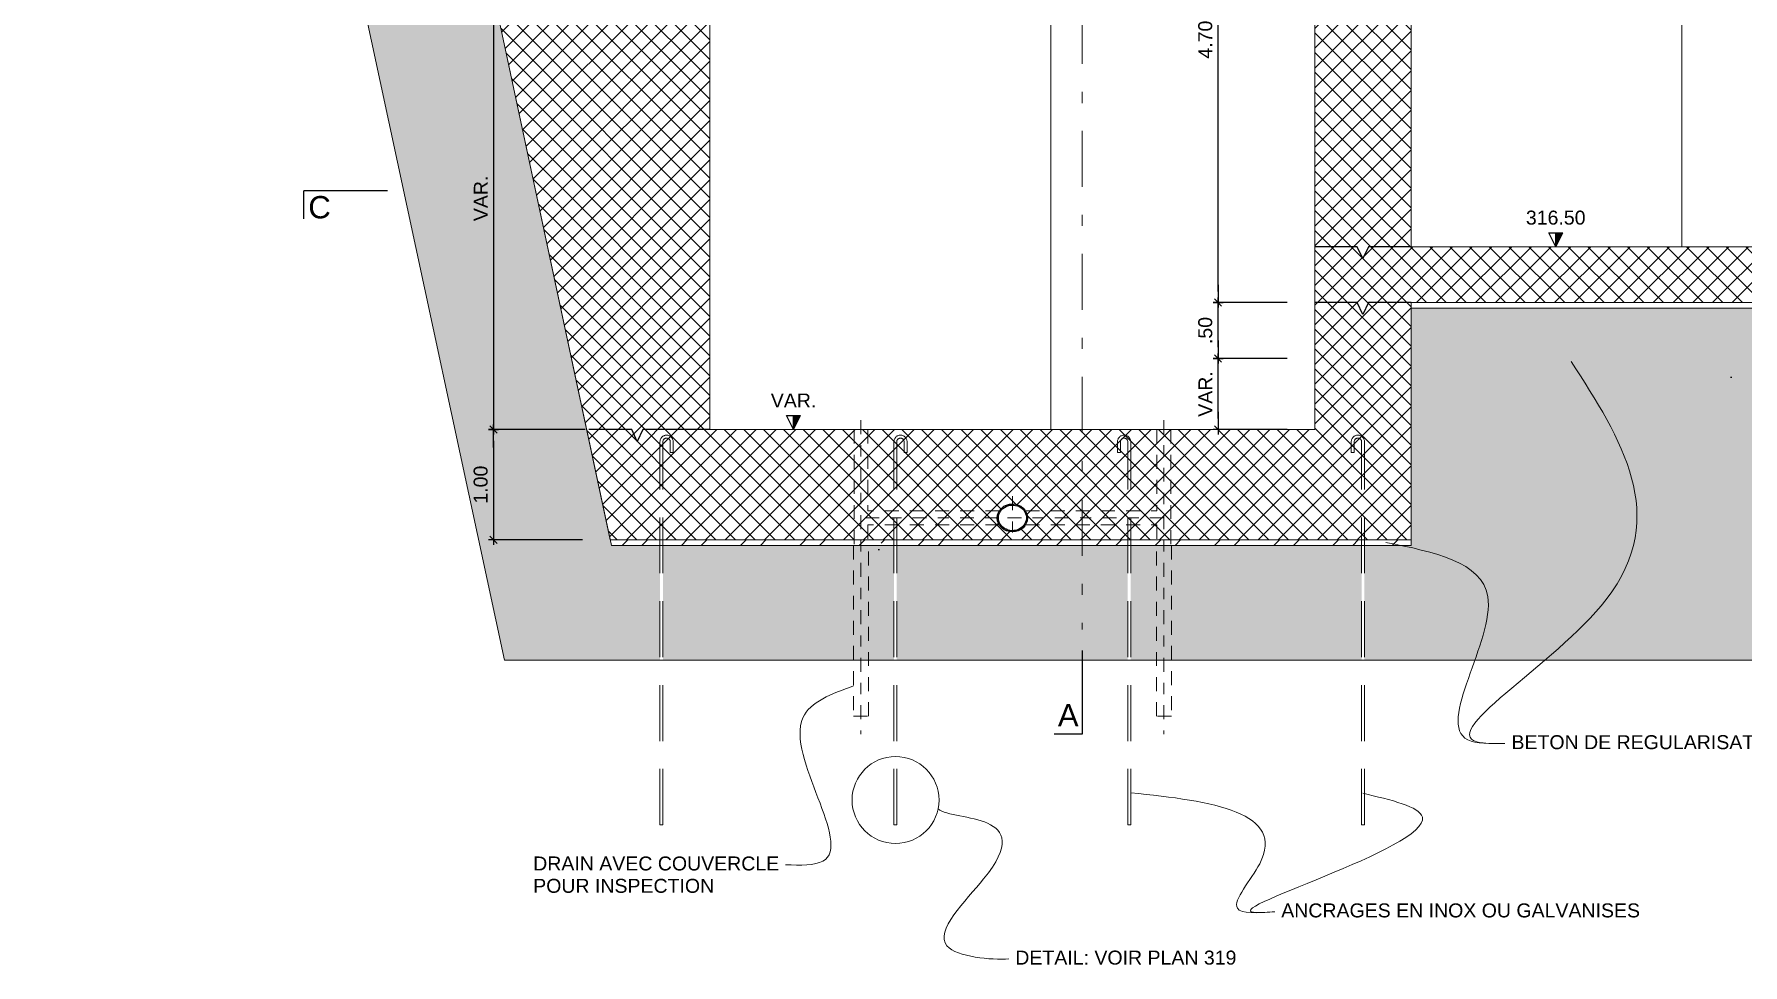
# Model space of a CAD drawing. Header units: millimetres. Extents: x 191.9 to 230, y 144.4 to 166.4.
# Drawn here: x 192.21 to 207.51, y 144.39 to 152.71 of the extents above; entities that cross this region are included whole.
import ezdxf
from ezdxf.enums import TextEntityAlignment as Align

# ---------------------------------------------------------------- set-up
doc = ezdxf.new("R2010")
doc.units = ezdxf.units.MM
for name, pattern in [('TRATTEGGIATA', [0.75, 0.5, -0.25]), ('TRATTEGGIATA2', [0.375, 0.25, -0.125]), ('TRATTOPUNTO2', [0.5, 0.25, -0.125, 0, -0.125])]:
    doc.linetypes.add(name, pattern=pattern)
for name, color, linetype in [('Ancoraggi', 3, 'Continuous'), ('curve livello di scavo 1 m', 2, 'Continuous'), ('GETTI_IN_VISTA', 6, 'Continuous'), ('LIN010CO', 2, 'Continuous'), ('LIN018CO', 6, 'Continuous'), ('LIN025CO', 7, 'Continuous'), ('LIN035CO', 1, 'Continuous'), ('LIN050CO', 3, 'Continuous'), ('LIN07CO', 4, 'Continuous'), ('TEXT035', 1, 'Continuous'), ('TEXT050', 3, 'Continuous'), ('TRATTEGGI', 2, 'Continuous')]:
    doc.layers.add(name, color=color, linetype=linetype)
doc.layers.add('BORDI TRATTEGGI', color=5, linetype='Continuous', plot=False)
doc.layers.add('contorno', color=5, linetype='Continuous', plot=False)
doc.styles.add('ARIAL', font='arial.ttf')
doc.linetypes.add('ROCK', pattern='A,0.25,-0.18,["<",Standard,S=0.18,R=90,X=0,Y=-0.09],0,["-",Standard,S=0.18,R=45,X=-0.111213,Y=-0.238491],0.25', length=0.68)
doc.dimstyles.new('50', dxfattribs={"dimscale": 0.5, "dimtxt": 0.25, "dimasz": 0.2, "dimexe": 0, "dimexo": 0.5, "dimgap": 0.1, "dimtad": 1, "dimzin": 4, "dimdsep": 46, "dimtxsty": 'ARIAL', "dimblk1": 'LINE', "dimblk2": 'LINE', "dimsah": 1, "dimcen": 2.5, "dimclrd": 256, "dimclre": 256, "dimclrt": 1, "dimadec": 0, "dimazin": 0, "dimtfac": 1, "dimtmove": 2, "dimatfit": 3, "dimldrblk": 'LINE', "dimfxl": 1, "dimtvp": 1, "dimtolj": 1, "dimtzin": 0, "dimarcsym": 0})

# ---------------------------------------------------------------- blocks, each defined once
blk = doc.blocks.new('LIVELLI1')
at = {"layer": 'LIN018CO'}
blk.add_solid([(0, 0.25), (0, 0), (0.125, 0.25)], dxfattribs=at)
at = {"layer": 'LIN035CO'}
for p, q in [((-0.125, 0.25), (0.125, 0.25)), ((0, 0), (-0.125, 0.25)), ((0, 0), (0, 0.25)), ((0, 0), (0.125, 0.25))]:
    blk.add_line(p, q, dxfattribs=at)
at = {"layer": 'TEXT035', "style": 'ARIAL'}
blk.add_attdef('VALORE', text='', height=0.25, dxfattribs=at).set_placement((0, 0.395), align=Align.CENTER)
blk = doc.blocks.new('LINE')
for p, q in [((-1.6, 0), (0.45, 0)), ((0, 0.45), (0, -0.45))]:
    blk.add_line(p, q)
at = {"color": 3}
blk.add_line((-0.32, -0.32), (0.32, 0.32), dxfattribs=at)
blk = doc.blocks.new('*D10')
at = {"layer": 'Defpoints', "color": 0, "transparency": 16777216}
for p in [(202.812, 149.81), (203.68, 149.81), (203.68, 149.174)]:
    blk.add_point(p, dxfattribs=at)
at = {"layer": 'LIN018CO', "lineweight": -2, "transparency": 16777216}
for p, q in [((203.43, 149.81), (202.812, 149.81)), ((202.812, 149.274), (202.812, 149.71)), ((203.43, 149.174), (202.812, 149.174))]:
    blk.add_line(p, q, dxfattribs=at)
at = {"layer": 'LIN018CO', "lineweight": -2, "transparency": 16777216, "xscale": 0.1, "yscale": 0.1, "zscale": 0.1}
for p, rotation in [((202.812, 149.81), 90), ((202.812, 149.174), 270)]:
    blk.add_blockref('LINE', p, dxfattribs=dict(at, rotation=rotation))
at = {"layer": 'LIN018CO', "color": 1, "lineweight": 0, "transparency": 16777216, "insert": (202.699, 149.492), "char_height": 0.125, "attachment_point": 5, "rotation": 90, "style": 'ARIAL'}
blk.add_mtext('\\A1;VAR.', dxfattribs=at)
blk = doc.blocks.new('*D11')
at = {"layer": 'Defpoints', "color": 0, "transparency": 16777216}
for p in [(202.812, 150.31), (203.68, 150.31), (203.68, 149.81)]:
    blk.add_point(p, dxfattribs=at)
at = {"layer": 'LIN018CO', "lineweight": -2, "transparency": 16777216}
for p, q in [((203.43, 150.31), (202.812, 150.31)), ((202.812, 149.91), (202.812, 150.21)), ((203.43, 149.81), (202.812, 149.81))]:
    blk.add_line(p, q, dxfattribs=at)
at = {"layer": 'LIN018CO', "lineweight": -2, "transparency": 16777216, "xscale": 0.1, "yscale": 0.1, "zscale": 0.1}
for p, rotation in [((202.812, 150.31), 90), ((202.812, 149.81), 270)]:
    blk.add_blockref('LINE', p, dxfattribs=dict(at, rotation=rotation))
at = {"layer": 'LIN018CO', "color": 1, "lineweight": 0, "transparency": 16777216, "insert": (202.698, 150.06), "char_height": 0.125, "attachment_point": 5, "rotation": 90, "style": 'ARIAL'}
blk.add_mtext('\\A1;.50', dxfattribs=at)
blk = doc.blocks.new('*D12')
at = {"layer": 'Defpoints', "color": 0, "transparency": 16777216}
for p in [(202.812, 155.015), (203.79, 155.015), (203.68, 150.31)]:
    blk.add_point(p, dxfattribs=at)
at = {"layer": 'LIN018CO', "lineweight": -2, "transparency": 16777216}
for p, q in [((203.54, 155.015), (202.812, 155.015)), ((202.812, 150.41), (202.812, 154.915)), ((203.43, 150.31), (202.812, 150.31))]:
    blk.add_line(p, q, dxfattribs=at)
at = {"layer": 'LIN018CO', "lineweight": -2, "transparency": 16777216, "xscale": 0.1, "yscale": 0.1, "zscale": 0.1}
for p, rotation in [((202.812, 155.015), 90), ((202.812, 150.31), 270)]:
    blk.add_blockref('LINE', p, dxfattribs=dict(at, rotation=rotation))
at = {"layer": 'LIN018CO', "color": 1, "lineweight": 0, "transparency": 16777216, "insert": (202.698, 152.662), "char_height": 0.125, "attachment_point": 5, "rotation": 90, "style": 'ARIAL'}
blk.add_mtext('\\A1;4.70', dxfattribs=at)
blk = doc.blocks.new('*D13')
at = {"layer": 'Defpoints', "color": 0, "transparency": 16777216}
for p in [(197.397, 153.31), (196.325, 149.174), (197.396, 149.174)]:
    blk.add_point(p, dxfattribs=at)
at = {"layer": 'LIN018CO', "lineweight": -2, "transparency": 16777216}
for p, q in [((196.325, 153.21), (196.325, 149.274)), ((197.146, 149.174), (196.325, 149.174))]:
    blk.add_line(p, q, dxfattribs=at)
at = {"layer": 'LIN018CO', "lineweight": -2, "transparency": 16777216, "xscale": 0.1, "yscale": 0.1, "zscale": 0.1}
for p, rotation in [((196.325, 153.31), 90), ((196.325, 149.174), 270)]:
    blk.add_blockref('LINE', p, dxfattribs=dict(at, rotation=rotation))
at = {"layer": 'LIN018CO', "color": 1, "lineweight": 0, "transparency": 16777216, "insert": (196.212, 151.242), "char_height": 0.125, "attachment_point": 5, "rotation": 90, "style": 'ARIAL'}
blk.add_mtext('\\A1;VAR.', dxfattribs=at)
blk = doc.blocks.new('*D14')
at = {"layer": 'Defpoints', "color": 0, "transparency": 16777216}
for p in [(197.159, 149.174), (196.325, 148.188), (197.371, 148.188)]:
    blk.add_point(p, dxfattribs=at)
at = {"layer": 'LIN018CO', "lineweight": -2, "transparency": 16777216}
for p, q in [((196.325, 149.074), (196.325, 148.288)), ((197.121, 148.188), (196.325, 148.188))]:
    blk.add_line(p, q, dxfattribs=at)
at = {"layer": 'LIN018CO', "lineweight": -2, "transparency": 16777216, "xscale": 0.1, "yscale": 0.1, "zscale": 0.1}
for p, rotation in [((196.325, 149.174), 90), ((196.325, 148.188), 270)]:
    blk.add_blockref('LINE', p, dxfattribs=dict(at, rotation=rotation))
at = {"layer": 'LIN018CO', "color": 1, "lineweight": 0, "transparency": 16777216, "insert": (196.211, 148.681), "char_height": 0.125, "attachment_point": 5, "rotation": 90, "style": 'ARIAL'}
blk.add_mtext('\\A1;1.00', dxfattribs=at)
blk = doc.blocks.new('SEZ5')
at = {"layer": 'LIN07CO'}
for p in [(-1.5, -0.5), (0, 0)]:
    blk.add_line(p, (-1.5, 0), dxfattribs=at)
at = {"layer": 'TEXT050', "style": 'ARIAL'}
blk.add_attdef('NOME_SEZIONE', text='', height=0.4, dxfattribs=at).set_placement((-1.217, -0.294), align=Align.MIDDLE)
blk = doc.blocks.new('SEZ2')
at = {"layer": 'LIN07CO'}
for p, q in [((0, 0), (0, -1.5)), ((0, -1.5), (-0.5, -1.5))]:
    blk.add_line(p, q, dxfattribs=at)
at = {"layer": 'TEXT050', "style": 'ARIAL'}
blk.add_attdef('NOME_SEZIONE', text='', height=0.4, dxfattribs=at).set_placement((-0.25, -1.162), align=Align.MIDDLE)

msp = doc.modelspace()

# ---------------------------------------------------------------- hatches: boundary and pattern name
at = {"layer": 'curve livello di scavo 1 m'}
h = msp.add_hatch(dxfattribs=at)
h.set_pattern_fill('AR-CONC', color=256, scale=0.1, angle=-138.5692, style=0)
h.set_pattern_definition([(271.431, (39.789, -24.388), (-14.7141, -10.8604), [1.905, -20.955]), (216.431, (39.789, -24.388), (15.2849, -11.9925), [1.524, -16.764]), (321.882, (38.563, -25.293), (0.5707, -22.8529), [1.619, -17.809]), (267.615, (43.15, -28.197), (-23.1063, -14.7856), [2.8575, -31.4325]), (318.066, (41.225, -29.43), (-1.427, -34.2603), [2.4285, -26.7135]), (212.615, (43.15, -28.197), (-1.427, -34.2603), [2.286, -25.146]), (242.431, (40.406, -28.925), (-18.1345, -2.3652), [1.905, -20.955]), (187.431, (40.406, -28.925), (7.5544, -17.8991), [1.524, -16.764]), (292.882, (38.894, -29.123), (-10.58, -20.2643), [1.619, -17.809]), (258.9308, (39.789, -24.388), (5.36357, -6.54394), [0, -16.5608, 0, -17.018, 0, -16.8275]), (228.931, (39.789, -24.388), (1.61926, -11.93265), [0, -9.7028, 0, -16.1798, 0, -6.4135]), (188.9308, (44.0356, -20.64), (-10.54505, -8.54272), [0, -6.35, 0, -19.812, 0, -26.289]), (178.931, (45.94, -18.959), (-9.42355, -11.7083), [0, -8.255, 0, -13.1572, 0, -18.669])])
edge = h.paths.add_edge_path()
edge.add_line((221.652, 155.134), (220.693, 155.31))
edge.add_line((220.693, 155.31), (218.713, 155.665))
edge.add_line((218.713, 155.665), (217.223, 148.699))
edge.add_line((217.223, 148.699), (217.1, 148.124))
edge.add_line((217.1, 148.124), (209.967, 148.124))
edge.add_line((209.967, 148.124), (209.967, 149.76))
edge.add_line((209.967, 149.76), (205.146, 149.76))
edge.add_spline(control_points=[(205.146, 149.76), (205.29, 149.081), (205.507, 148.002), (203.872, 147.338), (203.808, 147.11)], knot_values=[0.50957, 0.50957, 0.50957, 0.50957, 2.406104, 3.530463, 3.530463, 3.530463, 3.530463], degree=3, periodic=0)
edge.add_line((203.808, 147.11), (218.226, 147.11))
edge.add_line((218.226, 147.11), (219.885, 154.31))
edge.add_line((219.885, 154.31), (221.652, 153.951))
edge.add_line((221.652, 153.951), (221.652, 155.134))
edge = h.paths.add_edge_path()
edge.add_spline(control_points=[(203.808, 147.11), (203.872, 147.338), (205.507, 148.002), (205.29, 149.081), (205.146, 149.76)], knot_values=[0.50957, 0.50957, 0.50957, 0.50957, 1.633929, 3.530463, 3.530463, 3.530463, 3.530463], degree=3, periodic=0)
edge.add_line((205.146, 149.76), (204.54, 149.76))
edge.add_line((204.54, 149.76), (204.54, 148.138))
edge.add_line((204.54, 148.138), (203.345, 148.138))
edge.add_spline(control_points=[(203.345, 148.138), (203.569, 148.034), (203.992, 147.826), (203.7, 147.299), (203.664, 147.11)], knot_values=[0.636284, 0.636284, 0.636284, 0.636284, 1.257904, 1.844613, 1.844613, 1.844613, 1.844613], degree=3, periodic=0)
edge.add_line((203.664, 147.11), (203.808, 147.11))
edge = h.paths.add_edge_path()
edge.add_spline(control_points=[(203.664, 147.11), (203.7, 147.299), (203.992, 147.826), (203.569, 148.034), (203.345, 148.138)], knot_values=[0.636284, 0.636284, 0.636284, 0.636284, 1.222994, 1.844613, 1.844613, 1.844613, 1.844613], degree=3, periodic=0)
edge.add_line((203.345, 148.138), (201.596, 148.138))
edge.add_line((201.596, 148.138), (201.596, 147.386))
edge.add_line((201.596, 147.386), (201.596, 147.11))
edge.add_line((201.596, 147.11), (203.664, 147.11))
h.paths.add_polyline_path([(201.596, 148.138), (197.381, 148.138), (195.125, 158.674), (192.213, 159.016), (192.213, 157.686), (194.199, 157.466), (196.424, 147.11), (201.596, 147.11), (201.596, 147.532)])
h.paths.add_polyline_path([(196.116, 151.617), (196.116, 152.003), (196.306, 152.003), (196.306, 151.617)], flags=24)
h.paths.add_polyline_path([(196.119, 149.52), (196.119, 149.974), (196.306, 149.974), (196.306, 149.52)], flags=24)
h.paths.add_polyline_path([(196.116, 148.499), (196.116, 148.874), (196.306, 148.874), (196.306, 148.499)], flags=25)
h.paths.add_polyline_path([(196.091, 148.022), (196.091, 148.305), (196.281, 148.305), (196.281, 148.022)], flags=25)
h.paths.add_polyline_path([(192.693, 156.17), (194.815, 156.17), (194.815, 156.364), (192.693, 156.364)], flags=25)
at = {"layer": 'LIN010CO'}
h = msp.add_hatch(dxfattribs=at)
h.set_pattern_fill('AR-CONC', color=256, scale=0.005, angle=221.4308, style=0)
h.set_pattern_definition([(271.43083, (39.7888, -24.3881), (-0.7357052, -0.54302), [0.09525, -1.04775]), (216.43083, (39.7888, -24.3881), (0.764243, -0.599625), [0.0762, -0.8382]), (321.88183, (39.7275, -24.4333), (0.0285325, -1.1426437), [0.08095, -0.89045]), (267.61503, (39.9569, -24.5785), (-1.155315, -0.7392786), [0.142875, -1.571625]), (318.0664, (39.8606, -24.6401), (-0.071349, -1.713013), [0.121425, -1.335675]), (212.6148, (39.9569, -24.5785), (-0.0713516, -1.713013), [0.1143, -1.2573]), (242.43083, (39.8197, -24.61495), (-0.9067235, -0.118259), [0.09525, -1.04775]), (187.43083, (39.8197, -24.61495), (0.377718, -0.894956), [0.0762, -0.8382]), (292.88223, (39.7441, -24.6248), (-0.5290025, -1.0132153), [0.08095, -0.89045]), (258.93083, (39.78884, -24.38808), (0.26817836, -0.32719676), [0, -0.82804, 0, -0.8509, 0, -0.841375]), (228.93083, (39.78884, -24.3881), (0.0809632, -0.5966325), [0, -0.48514, 0, -0.80899, 0, -0.320675]), (188.93083, (40.00118, -24.20068), (-0.5272527, -0.42713612), [0, -0.3175, 0, -0.9906, 0, -1.31445]), (178.93083, (40.0964, -24.11664), (-0.4711776, -0.585415), [0, -0.41275, 0, -0.65786, 0, -0.93345])])
edge = h.paths.add_edge_path()
edge.add_line((221.652, 155.134), (220.693, 155.31))
edge.add_line((220.693, 155.31), (218.713, 155.665))
edge.add_line((218.713, 155.665), (218.414, 154.267))
edge.add_spline(control_points=[(218.414, 154.267), (218.914, 154.149), (219.389, 154.028), (219.79, 153.898)], knot_values=[3.721865, 3.721865, 3.721865, 3.721865, 4.606678, 4.606678, 4.606678, 4.606678], degree=3, periodic=0)
edge.add_line((219.79, 153.898), (219.885, 154.31))
edge.add_line((219.885, 154.31), (221.652, 153.951))
edge.add_line((221.652, 153.951), (221.652, 155.134))
edge = h.paths.add_edge_path()
edge.add_spline(control_points=[(219.79, 153.898), (219.389, 154.028), (218.914, 154.149), (218.414, 154.267)], knot_values=[3.721865, 3.721865, 3.721865, 3.721865, 4.606678, 4.606678, 4.606678, 4.606678], degree=3, periodic=0)
edge.add_line((218.414, 154.267), (217.223, 148.699))
edge.add_line((217.223, 148.699), (217.11, 148.174))
edge.add_line((217.11, 148.174), (217.1, 148.124))
edge.add_line((217.1, 148.124), (216.69, 148.124))
edge.add_line((216.69, 148.124), (216.69, 147.11))
edge.add_line((216.69, 147.11), (218.226, 147.11))
edge.add_line((218.226, 147.11), (219.79, 153.898))
h.paths.add_polyline_path([(216.664, 148.124), (214.958, 148.124), (214.958, 147.11), (216.664, 147.11)])
h.paths.add_polyline_path([(214.958, 148.124), (214.892, 148.124), (214.892, 147.11), (214.958, 147.11)])
h.paths.add_polyline_path([(214.892, 148.124), (214.825, 148.124), (214.825, 147.11), (214.892, 147.11)])
h.paths.add_polyline_path([(214.825, 148.124), (214.597, 148.124), (214.597, 147.11), (214.825, 147.11)])
h.paths.add_polyline_path([(214.571, 148.124), (213.499, 148.124), (212.503, 148.124), (212.503, 147.11), (214.571, 147.11)])
h.paths.add_polyline_path([(212.477, 148.124), (212.246, 148.124), (212.246, 147.11), (212.477, 147.11)])
h.paths.add_polyline_path([(212.18, 148.124), (212.113, 148.124), (212.113, 147.11), (212.18, 147.11)])
h.paths.add_polyline_path([(212.246, 148.124), (212.18, 148.124), (212.18, 147.11), (212.246, 147.11)])
h.paths.add_polyline_path([(212.113, 148.124), (210.41, 148.124), (210.41, 147.11), (212.113, 147.11)])
edge = h.paths.add_edge_path()
edge.add_line((210.384, 148.124), (209.967, 148.124))
edge.add_line((209.967, 148.124), (209.967, 150.26))
edge.add_line((209.967, 150.26), (204.54, 150.26))
edge.add_line((204.54, 150.26), (204.54, 148.188))
edge.add_line((204.54, 148.188), (204.54, 148.138))
edge.add_line((204.54, 148.138), (204.444, 148.138))
edge.add_spline(control_points=[(204.444, 148.138), (204.828, 148.059), (205.375, 147.907), (205.184, 147.316), (205.111, 147.11)], knot_values=[1.118308, 1.118308, 1.118308, 1.118308, 2.047267, 2.557793, 2.557793, 2.557793, 2.557793], degree=3, periodic=0)
edge.add_line((205.111, 147.11), (210.384, 147.11))
edge.add_line((210.384, 147.11), (210.384, 148.124))
edge = h.paths.add_edge_path()
edge.add_spline(control_points=[(205.111, 147.11), (205.184, 147.316), (205.375, 147.907), (204.828, 148.059), (204.444, 148.138)], knot_values=[1.118308, 1.118308, 1.118308, 1.118308, 1.628834, 2.557793, 2.557793, 2.557793, 2.557793], degree=3, periodic=0)
edge.add_line((204.444, 148.138), (204.123, 148.138))
edge.add_line((204.123, 148.138), (204.123, 147.11))
edge.add_line((204.123, 147.11), (205.111, 147.11))
h.paths.add_polyline_path([(204.097, 148.138), (202.394, 148.138), (202.394, 147.11), (204.097, 147.11)])
h.paths.add_polyline_path([(202.394, 148.138), (202.327, 148.138), (202.327, 147.11), (202.394, 147.11)])
h.paths.add_polyline_path([(202.327, 148.138), (202.261, 148.138), (202.261, 147.11), (202.327, 147.11)])
h.paths.add_polyline_path([(202.261, 148.138), (202.03, 148.138), (202.03, 147.11), (202.261, 147.11)])
h.paths.add_polyline_path([(202.004, 148.138), (201.011, 148.138), (199.936, 148.138), (199.936, 147.11), (202.004, 147.11)])
h.paths.add_polyline_path([(199.91, 148.138), (199.682, 148.138), (199.682, 147.11), (199.91, 147.11)])
h.paths.add_polyline_path([(199.682, 148.138), (199.615, 148.138), (199.615, 147.11), (199.682, 147.11)])
h.paths.add_polyline_path([(199.615, 148.138), (199.549, 148.138), (199.549, 147.11), (199.615, 147.11)])
h.paths.add_polyline_path([(199.549, 148.138), (197.842, 148.138), (197.842, 147.11), (199.549, 147.11)])
edge = h.paths.add_edge_path()
edge.add_line((197.816, 148.138), (197.381, 148.138))
edge.add_line((197.381, 148.138), (196.026, 154.467))
edge.add_spline(control_points=[(196.026, 154.467), (195.58, 154.372), (195.182, 154.267), (194.915, 154.132)], knot_values=[2.03631, 2.03631, 2.03631, 2.03631, 2.882898, 2.882898, 2.882898, 2.882898], degree=3, periodic=0)
edge.add_line((194.915, 154.132), (196.424, 147.11))
edge.add_line((196.424, 147.11), (197.816, 147.11))
edge.add_line((197.816, 147.11), (197.816, 148.138))
edge = h.paths.add_edge_path()
edge.add_spline(control_points=[(195.842, 155.325), (195.376, 155.211), (194.976, 155.142), (194.695, 155.156)], knot_values=[1.975206, 1.975206, 1.975206, 1.975206, 2.912034, 2.912034, 2.912034, 2.912034], degree=3, periodic=0)
edge.add_line((194.695, 155.156), (194.915, 154.132))
edge.add_spline(control_points=[(194.915, 154.132), (195.182, 154.267), (195.58, 154.372), (196.026, 154.467)], knot_values=[2.03631, 2.03631, 2.03631, 2.03631, 2.882898, 2.882898, 2.882898, 2.882898], degree=3, periodic=0)
edge.add_line((196.026, 154.467), (195.842, 155.325))
edge = h.paths.add_edge_path()
edge.add_line((195.125, 158.674), (192.213, 159.016))
edge.add_line((192.213, 159.016), (192.213, 157.686))
edge.add_line((192.213, 157.686), (194.199, 157.466))
edge.add_line((194.199, 157.466), (194.695, 155.156))
edge.add_spline(control_points=[(194.695, 155.156), (194.976, 155.142), (195.376, 155.211), (195.842, 155.325)], knot_values=[1.975206, 1.975206, 1.975206, 1.975206, 2.912034, 2.912034, 2.912034, 2.912034], degree=3, periodic=0)
edge.add_line((195.842, 155.325), (195.125, 158.674))
h.paths.add_polyline_path([(196.119, 151.015), (196.119, 151.469), (196.306, 151.469), (196.306, 151.015)], flags=24)
h.paths.add_polyline_path([(196.116, 148.494), (196.116, 148.869), (196.306, 148.869), (196.306, 148.494)], flags=25)
at = {"layer": 'TRATTEGGI', "lineweight": 0}
h = msp.add_hatch(dxfattribs=at)
h.set_pattern_fill('ANSI37', color=256, scale=0.03937, style=0)
h.set_pattern_definition([(45, (39.78884, -24.38808), (-0.08838835, 0.08838835), []), (135, (39.78884, -24.38808), (-0.08838835, -0.08838835), [])])
edge = h.paths.add_edge_path()
edge.add_line((203.241, 154.8), (203.241, 154.6))
edge.add_line((203.241, 154.6), (203.68, 154.31))
edge.add_line((203.68, 154.31), (203.68, 149.174))
edge.add_line((203.68, 149.174), (198.262, 149.174))
edge.add_line((198.262, 149.174), (198.262, 160.31))
edge.add_line((198.262, 160.31), (197.397, 160.31))
edge.add_line((197.397, 160.31), (197.397, 153.31))
edge.add_line((197.397, 153.31), (196.274, 153.31))
edge.add_line((196.274, 153.31), (197.371, 148.188))
edge.add_line((197.371, 148.188), (204.54, 148.188))
edge.add_line((204.54, 148.188), (204.54, 150.31))
edge.add_line((204.54, 150.31), (209.967, 150.31))
edge.add_line((209.967, 150.31), (209.967, 148.174))
edge.add_line((209.967, 148.174), (217.11, 148.174))
edge.add_line((217.11, 148.174), (217.223, 148.699))
edge.add_line((217.223, 148.699), (218.209, 153.31))
edge.add_line((218.209, 153.31), (217.11, 153.31))
edge.add_line((217.11, 153.31), (217.11, 158.31))
edge.add_line((217.11, 158.31), (216.245, 158.31))
edge.add_line((216.245, 158.31), (216.245, 149.188))
edge.add_line((216.245, 149.188), (210.827, 149.188))
edge.add_line((210.827, 149.188), (210.827, 154.31))
edge.add_line((210.827, 154.31), (211.266, 154.6))
edge.add_line((211.266, 154.6), (211.266, 154.8))
edge.add_arc((210.731, 154.251), 0.766, 45.7232, 175.6149)
edge.add_line((209.967, 154.31), (209.967, 150.81))
edge.add_line((209.967, 150.81), (204.54, 150.81))
edge.add_line((204.54, 150.81), (204.54, 154.31))
edge.add_arc((203.776, 154.251), 0.766, 4.3851, 134.2768)
edge = h.paths.add_edge_path(flags=16)
edge.add_ellipse((200.971, 148.384), major_axis=(-0.135, 0), ratio=0.92388, start_angle=0, end_angle=360)
edge = h.paths.add_edge_path(flags=16)
edge.add_ellipse((213.536, 148.399), major_axis=(-0.135, 0), ratio=0.92388, start_angle=0, end_angle=360)
h = msp.add_hatch(dxfattribs=at)
h.set_pattern_fill('ANSI32', color=256, angle=-138.5692, style=0)
h.set_pattern_definition([(45, (146.21317, 17.85483), (-0.265165, 0.265165), []), (45, (146.38994, 17.85483), (-0.265165, 0.265165), [])])
h.paths.add_polyline_path([(197.77, 148.188), (197.371, 148.188), (197.381, 148.138), (197.77, 148.138)])
h.paths.add_polyline_path([(199.77, 148.188), (197.796, 148.188), (197.796, 148.138), (199.77, 148.138)])
h.paths.add_polyline_path([(200.921, 148.188), (199.796, 148.188), (199.796, 148.138), (200.921, 148.138)])
h.paths.add_polyline_path([(201.77, 148.188), (201.022, 148.188), (201.022, 148.138), (201.77, 148.138)])
h.paths.add_polyline_path([(203.77, 148.188), (201.796, 148.188), (201.796, 148.138), (203.77, 148.138)])
h.paths.add_polyline_path([(204.54, 148.188), (203.796, 148.188), (203.796, 148.138), (204.54, 148.138)])

# ---------------------------------------------------------------- linework, layer by layer
at = {"layer": 'Ancoraggi', "linetype": 'TRATTEGGIATA', "lineweight": 0}
for p, q in [((197.816, 145.638), (197.816, 149.065)), ((197.842, 145.638), (197.842, 149.065)), ((197.908, 149.065), (197.908, 148.969)), ((197.934, 149.065), (197.934, 148.969)), ((199.91, 145.638), (199.91, 149.065)), ((199.936, 145.638), (199.936, 149.065)), ((200.002, 149.065), (200.002, 148.969)), ((200.028, 149.065), (200.028, 148.969)), ((201.912, 149.065), (201.912, 148.969)), ((201.938, 149.065), (201.938, 148.969)), ((202.004, 145.638), (202.004, 149.065)), ((202.03, 145.638), (202.03, 149.065)), ((204.005, 149.065), (204.005, 148.969)), ((204.031, 149.065), (204.031, 148.969)), ((204.097, 145.638), (204.097, 149.065)), ((204.123, 145.638), (204.123, 149.065)), ((197.934, 148.969), (197.908, 148.969)), ((200.028, 148.969), (200.002, 148.969)), ((201.912, 148.969), (201.938, 148.969)), ((204.005, 148.969), (204.031, 148.969)), ((199.91, 145.638), (199.936, 145.638)), ((202.004, 145.638), (202.03, 145.638)), ((204.097, 145.638), (204.123, 145.638))]:
    msp.add_line(p, q, dxfattribs=at)
at = {"layer": 'Ancoraggi', "lineweight": 0}
msp.add_line((197.816, 145.638), (197.842, 145.638), dxfattribs=at)
at = {"layer": 'Ancoraggi', "linetype": 'TRATTEGGIATA', "lineweight": 0}
for centre, radius, start in [((197.875, 149.065), 0.059, 0), ((197.875, 149.065), 0.033, 0), ((199.969, 149.065), 0.059, 0), ((199.969, 149.065), 0.033, 0), ((201.971, 149.065), 0.059, 360), ((201.971, 149.065), 0.033, 360), ((204.064, 149.065), 0.059, 360), ((204.064, 149.065), 0.033, 0)]:
    msp.add_arc(centre, radius, start, 180, dxfattribs=at)
at = {"layer": 'BORDI TRATTEGGI', "lineweight": 0, "flags": 128}
msp.add_lwpolyline([(192.213, 159.016), (192.213, 157.686), (194.199, 157.466), (196.424, 147.11), (218.226, 147.11), (219.885, 154.31), (221.652, 153.951), (221.652, 155.134)], dxfattribs=at)
at = {"layer": 'contorno', "lineweight": 0}
msp.add_lwpolyline([(209.967, 150.81), (204.54, 150.81), (204.54, 154.31, 0.636406), (203.241, 154.8), (203.241, 154.6), (203.68, 154.31), (203.68, 149.174), (198.262, 149.174), (198.262, 160.31), (197.397, 160.31), (197.397, 153.31), (196.274, 153.31), (197.371, 148.188), (204.54, 148.188), (204.54, 150.31), (209.967, 150.31)], format="xyb", dxfattribs=at)
at = {"layer": 'contorno'}
msp.add_ellipse((200.971, 148.384), major_axis=(-0.135, 0), ratio=0.92388, dxfattribs=at)
at = {"layer": 'GETTI_IN_VISTA'}
for points in [[(204.54, 150.81), (204.306, 150.81), (204.159, 150.81), (204.108, 150.704), (204.059, 150.81), (203.68, 150.81)], [(204.54, 150.31), (204.306, 150.31), (204.159, 150.31), (204.108, 150.204), (204.059, 150.31), (203.68, 150.31)], [(198.262, 149.174), (197.81, 149.174), (197.663, 149.174), (197.612, 149.068), (197.563, 149.174), (197.179, 149.174)]]:
    msp.add_lwpolyline(points, dxfattribs=at)
at = {"layer": 'LIN010CO', "linetype": 'TRATTOPUNTO2', "lineweight": 0, "ltscale": 2}
msp.add_line((201.596, 160.645), (201.596, 147.386), dxfattribs=at)
at = {"layer": 'LIN010CO', "linetype": 'TRATTEGGIATA2', "lineweight": 0, "ltscale": 0.5}
for p, q in [((199.553, 149.174), (199.553, 148.138)), ((199.678, 149.174), (199.678, 148.447)), ((202.265, 149.174), (202.265, 148.447)), ((202.39, 149.174), (202.39, 148.138)), ((200.854, 148.447), (199.678, 148.447)), ((201.089, 148.447), (202.265, 148.447)), ((200.854, 148.322), (199.678, 148.322)), ((199.678, 148.322), (199.678, 148.138)), ((201.089, 148.322), (202.265, 148.322)), ((202.265, 148.322), (202.265, 148.138)), ((199.549, 148.138), (199.549, 146.609)), ((199.682, 146.609), (199.682, 148.138)), ((202.261, 146.609), (202.261, 148.138)), ((202.394, 148.138), (202.394, 146.609)), ((199.549, 146.609), (199.682, 146.609)), ((202.394, 146.609), (202.261, 146.609))]:
    msp.add_line(p, q, dxfattribs=at)
at = {"layer": 'LIN010CO', "linetype": 'TRATTOPUNTO2', "lineweight": 0, "ltscale": 0.5}
for p, q in [((199.615, 149.258), (199.615, 146.449)), ((202.327, 149.258), (202.327, 146.449)), ((200.971, 148.577), (200.971, 148.192)), ((202.327, 148.384), (199.615, 148.384))]:
    msp.add_line(p, q, dxfattribs=at)
at = {"layer": 'LIN010CO'}
msp.add_open_spline([(200.846, 148.384), (200.846, 148.358), (200.856, 148.332), (200.904, 148.278), (200.955, 148.262), (201.047, 148.283), (201.085, 148.319), (201.104, 148.403), (201.085, 148.449), (201.01, 148.502), (200.956, 148.506), (200.873, 148.467), (200.846, 148.426), (200.846, 148.384)], degree=3, knots=[0, 0, 0, 0, 0.685474, 0.685474, 1.811101, 1.811101, 2.936728, 2.936728, 4.062354, 4.062354, 5.187981, 5.187981, 6.283185, 6.283185, 6.283185, 6.283185], dxfattribs=at)
at = {"layer": 'LIN018CO', "lineweight": 0}
msp.add_circle((199.925, 145.86), 0.389, dxfattribs=at)
at = {"layer": 'LIN018CO'}
msp.add_ellipse((200.971, 148.384), major_axis=(-0.135, 0), ratio=0.92388, dxfattribs=at)
at = {"layer": 'LIN018CO', "lineweight": 0}
for points in [[(205.38, 146.366), (205.164, 146.373), (206.287, 147.654), (205.973, 149.783)], [(205.38, 146.366), (205.047, 146.399), (205.227, 147.68), (204.315, 148.165)], [(198.941, 145.28), (199.274, 145.313), (199.095, 146.595), (199.549, 146.881)], [(203.319, 144.86), (203.161, 144.853), (204.641, 145.707), (204.107, 145.921)]]:
    msp.add_spline(points, degree=3, dxfattribs=at)
for points in [[(200.938, 144.439), (200.787, 144.428), (200.055, 144.488), (201.451, 145.8), (200.45, 145.661), (200.306, 145.781)], [(203.319, 144.86), (203.168, 144.85), (202.817, 144.827), (203.631, 145.714), (202.771, 145.853), (202.03, 145.924)]]:
    msp.add_open_spline(points, degree=3, knots=[0, 0, 0, 0, 0.334968, 0.779659, 2.174368, 2.174368, 2.174368, 2.174368], dxfattribs=at)
at = {"layer": 'LIN025CO', "lineweight": 0}
for p, q in [((206.963, 150.81), (206.963, 159.31)), ((201.316, 149.174), (201.316, 154.88))]:
    msp.add_line(p, q, dxfattribs=at)
at = {"layer": 'LIN035CO', "lineweight": 0}
for p, q in [((204.54, 150.31), (209.967, 150.31)), ((204.54, 150.26), (204.54, 150.31)), ((204.54, 148.188), (197.371, 148.188))]:
    msp.add_line(p, q, dxfattribs=at)
at = {"layer": 'LIN050CO', "lineweight": 0}
for p, q in [((198.262, 160.31), (198.262, 149.174)), ((203.68, 154.31), (203.68, 149.174)), ((204.54, 150.81), (209.967, 150.81)), ((203.68, 149.174), (198.262, 149.174))]:
    msp.add_line(p, q, dxfattribs=at)
at = {"layer": 'LIN050CO', "linetype": 'ROCK', "lineweight": 0, "flags": 128}
msp.add_lwpolyline([(195.125, 158.674), (197.381, 148.138), (201.011, 148.138), (204.54, 148.138), (204.54, 150.26), (209.967, 150.26), (209.967, 148.124), (213.499, 148.124), (217.1, 148.124), (217.223, 148.699), (218.713, 155.665)], dxfattribs=at)
at = {"layer": 'LIN050CO', "lineweight": 0, "flags": 128}
msp.add_lwpolyline([(204.54, 154.31), (204.54, 150.81)], dxfattribs=at)

# ---------------------------------------------------------------- block references
at = {"xscale": 0.5000000000006395, "yscale": 0.5000000000006395, "zscale": 0.5000000000006395}
for p, values in [((205.835, 150.81), {'VALORE': '316.50'}), ((199.012, 149.174), {'VALORE': 'VAR.'})]:
    msp.add_blockref('LIVELLI1', p, dxfattribs=at).add_auto_attribs(values)
at = {"layer": 'LIN025CO', "xscale": 0.5000000000004832, "yscale": 0.5000000000004832, "zscale": 0.5000000000004832, "rotation": 359.9999999982087}
msp.add_blockref('SEZ5', (195.377, 151.31), dxfattribs=at).add_auto_attribs({'NOME_SEZIONE': 'C'})
at = {"layer": 'LIN025CO', "xscale": 0.5000000000006395, "yscale": 0.5000000000006395, "zscale": 0.5000000000006395}
msp.add_blockref('SEZ2', (201.596, 147.199), dxfattribs=at).add_auto_attribs({'NOME_SEZIONE': 'A'})

# ---------------------------------------------------------------- texts
at = {"layer": 'TEXT035', "style": 'ARIAL'}
for s, p in [('BETON DE REGULARISATION EP. 5 cm', (205.439, 146.315)), ('DRAIN AVEC COUVERCLE', (196.681, 145.23)), ('POUR INSPECTION', (196.681, 145.03)), ('ANCRAGES EN INOX OU GALVANISES', (203.378, 144.81)), ('DETAIL: VOIR PLAN 319', (200.997, 144.388))]:
    msp.add_text(s, height=0.125, dxfattribs=at).set_placement(p)

# ---------------------------------------------------------------- dimensions: what is measured, and where the dimension line sits
at = {"layer": 'LIN018CO', "lineweight": 0}
for base, p1, p2, text, picture, middle in [((202.812, 155.015), (203.68, 150.31), (203.79, 155.015), '4.70', '*D12', (202.698, 152.662)), ((202.812, 149.81), (203.68, 149.174), (203.68, 149.81), 'VAR.', '*D10', (202.699, 149.492))]:
    dim = msp.add_linear_dim(base=base, p1=p1, p2=p2, angle=90, text=text, dimstyle='50', dxfattribs=at)
    dim.commit()
    dim.dimension.update_dxf_attribs({"geometry": picture, "text_midpoint": middle})
for base, p1, p2, text, picture, middle in [((196.325, 149.174), (197.397, 153.31), (197.396, 149.174), 'VAR.', '*D13', (196.212, 151.242)), ((196.325, 148.188), (197.159, 149.174), (197.371, 148.188), '1.00', '*D14', (196.211, 148.681))]:
    dim = msp.add_linear_dim(base=base, p1=p1, p2=p2, angle=90, text=text, dimstyle='50', override={"dimse1": 1}, dxfattribs=at)
    dim.commit()
    dim.dimension.update_dxf_attribs({"geometry": picture, "text_midpoint": middle})
dim = msp.add_linear_dim(base=(202.812, 150.31), p1=(203.68, 149.81), p2=(203.68, 150.31), angle=90, dimstyle='50', dxfattribs=at)
dim.commit()
dim.dimension.update_dxf_attribs({"geometry": '*D11', "text_midpoint": (202.698, 150.06)})

doc.saveas('drawing.dxf')
